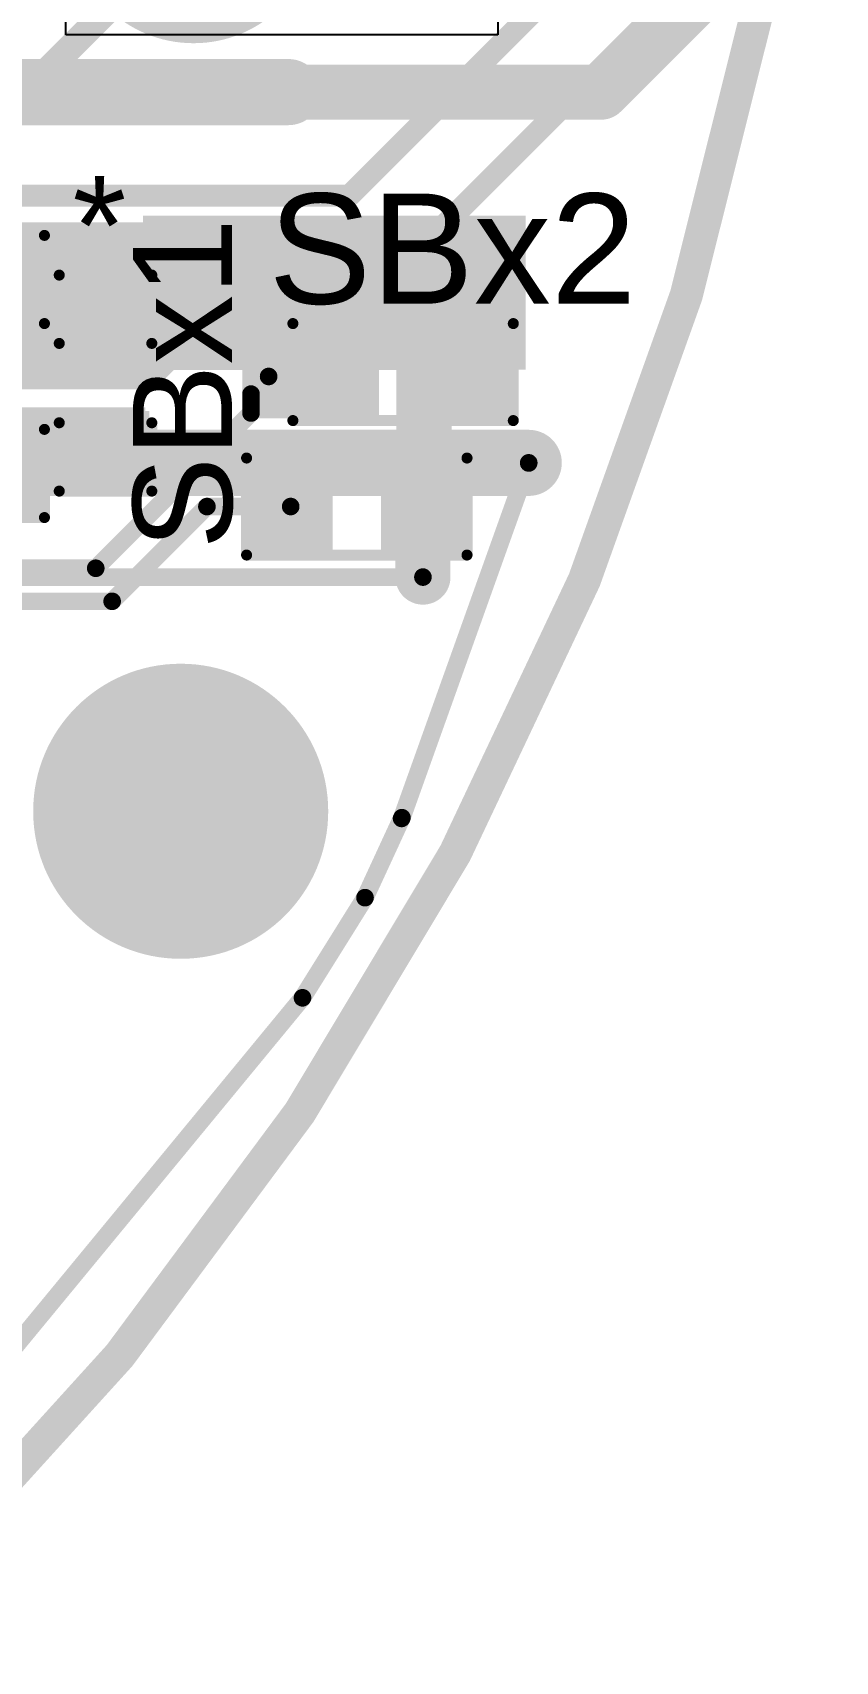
# Model space of a CAD drawing. Header units: millimetres. Extents: x -1.41 to 1.41, y -0.13 to 2.68.
# Drawn here: x 1.041 to 1.405, y 0.254 to 0.993 of the extents above; entities that cross this region are included whole.
import ezdxf

# ---------------------------------------------------------------- set-up
doc = ezdxf.new("R2010")
doc.units = ezdxf.units.MM
doc.header["$MEASUREMENT"] = 0
for name, color, linetype in [('BottomLayer', 5, 'Continuous'), ('BottomSolder', 6, 'Continuous'), ('Mechanical2', 216, 'Continuous'), ('MultiLayer', 9, 'Continuous'), ('PadHoleLayer', 156, 'Continuous'), ('TopLayer', 1, 'Continuous'), ('TopOverlay', 2, 'Continuous'), ('TopPaste', 8, 'Continuous'), ('TopSolder', 216, 'Continuous'), ('ViaHoleLayer', 16, 'Continuous')]:
    doc.layers.add(name, color=color, linetype=linetype)
doc.styles.add('Arial', font='', dxfattribs={"height": 0.2})
doc.styles.get('Arial').set_extended_font_data('Arial')

# ---------------------------------------------------------------- blocks, each defined once
blk = doc.blocks.new('B4P_VH_FB_B_LF__SN__B_6')
at = {"layer": 'BottomLayer'}
blk.add_hatch(color=5, dxfattribs=at).paths.add_polyline_path([(-0.2562991, 0.1188985), (-0.1523621, 0.1188985), (-0.1523621, 0.0149615), (-0.2562991, 0.0149615)])
h = blk.add_hatch(color=5, dxfattribs=at)
edge = h.paths.add_edge_path()
edge.add_arc((-0.0484251, 0.06693), 0.0519685, 0, 360)
h = blk.add_hatch(color=5, dxfattribs=at)
edge = h.paths.add_edge_path()
edge.add_arc((0.1074805, 0.06693), 0.0519685, 0, 360)
h = blk.add_hatch(color=5, dxfattribs=at)
edge = h.paths.add_edge_path()
edge.add_arc((0.263386, 0.06693), 0.0519685, 0, 360)
at = {"layer": 'BottomSolder'}
blk.add_hatch(color=6, dxfattribs=at).paths.add_polyline_path([(-0.2602991, 0.1228985), (-0.1483621, 0.1228985), (-0.1483621, 0.0109615), (-0.2602991, 0.0109615)])
h = blk.add_hatch(color=6, dxfattribs=at)
edge = h.paths.add_edge_path()
edge.add_arc((-0.0484251, 0.06693), 0.0559685, 0, 360)
h = blk.add_hatch(color=6, dxfattribs=at)
edge = h.paths.add_edge_path()
edge.add_arc((0.1074805, 0.06693), 0.0559685, 0, 360)
h = blk.add_hatch(color=6, dxfattribs=at)
edge = h.paths.add_edge_path()
edge.add_arc((0.263386, 0.06693), 0.0559685, 0, 360)
h = blk.add_hatch(color=6, dxfattribs=at)
edge = h.paths.add_edge_path()
edge.add_arc((-0.2633858, -0.06693), 0.004, 0, 360)
at = {"layer": 'MultiLayer'}
blk.add_hatch(color=9, dxfattribs=at).paths.add_polyline_path([(-0.2562991, 0.1188985), (-0.1523621, 0.1188985), (-0.1523621, 0.0149615), (-0.2562991, 0.0149615)])
h = blk.add_hatch(color=9, dxfattribs=at)
edge = h.paths.add_edge_path()
edge.add_arc((-0.0484251, 0.06693), 0.0519685, 0, 360)
h = blk.add_hatch(color=9, dxfattribs=at)
edge = h.paths.add_edge_path()
edge.add_arc((0.1074805, 0.06693), 0.0519685, 0, 360)
h = blk.add_hatch(color=9, dxfattribs=at)
edge = h.paths.add_edge_path()
edge.add_arc((0.263386, 0.06693), 0.0519685, 0, 360)
at = {"layer": 'PadHoleLayer'}
h = blk.add_hatch(color=156, dxfattribs=at)
edge = h.paths.add_edge_path()
edge.add_arc((-0.2043306, 0.06693), 0.0346456, 0, 360)
h = blk.add_hatch(color=156, dxfattribs=at)
edge = h.paths.add_edge_path()
edge.add_arc((-0.0484251, 0.06693), 0.0346456, 0, 360)
h = blk.add_hatch(color=156, dxfattribs=at)
edge = h.paths.add_edge_path()
edge.add_arc((0.1074805, 0.06693), 0.0346456, 0, 360)
h = blk.add_hatch(color=156, dxfattribs=at)
edge = h.paths.add_edge_path()
edge.add_arc((0.263386, 0.06693), 0.0346456, 0, 360)
h = blk.add_hatch(color=156, dxfattribs=at)
edge = h.paths.add_edge_path()
edge.add_arc((-0.2633858, -0.06693), 0.0275, 0, 360)
at = {"layer": 'TopLayer'}
blk.add_hatch(color=1, dxfattribs=at).paths.add_polyline_path([(-0.2562991, 0.1188985), (-0.1523621, 0.1188985), (-0.1523621, 0.0149615), (-0.2562991, 0.0149615)])
h = blk.add_hatch(color=1, dxfattribs=at)
edge = h.paths.add_edge_path()
edge.add_arc((-0.0484251, 0.06693), 0.0519685, 0, 360)
h = blk.add_hatch(color=1, dxfattribs=at)
edge = h.paths.add_edge_path()
edge.add_arc((0.1074805, 0.06693), 0.0519685, 0, 360)
h = blk.add_hatch(color=1, dxfattribs=at)
edge = h.paths.add_edge_path()
edge.add_arc((0.263386, 0.06693), 0.0519685, 0, 360)
at = {"layer": 'TopSolder'}
blk.add_hatch(color=216, dxfattribs=at).paths.add_polyline_path([(-0.2602991, 0.1228985), (-0.1483621, 0.1228985), (-0.1483621, 0.0109615), (-0.2602991, 0.0109615)])
h = blk.add_hatch(color=216, dxfattribs=at)
edge = h.paths.add_edge_path()
edge.add_arc((-0.0484251, 0.06693), 0.0559685, 0, 360)
h = blk.add_hatch(color=216, dxfattribs=at)
edge = h.paths.add_edge_path()
edge.add_arc((0.1074805, 0.06693), 0.0559685, 0, 360)
h = blk.add_hatch(color=216, dxfattribs=at)
edge = h.paths.add_edge_path()
edge.add_arc((0.263386, 0.06693), 0.0559685, 0, 360)
h = blk.add_hatch(color=216, dxfattribs=at)
edge = h.paths.add_edge_path()
edge.add_arc((-0.2633858, -0.06693), 0.004, 0, 360)
blk = doc.blocks.new('SOLDER_BRIDGE_22')
at = {"layer": 'TopLayer'}
for points in [[(-0.045, -0.0175), (-0.045, 0.0175), (-0.015, 0.0175), (-0.015, -0.0175)], [(0.015, -0.0175), (0.015, 0.0175), (0.045, 0.0175), (0.045, -0.0175)]]:
    blk.add_hatch(color=1, dxfattribs=at).paths.add_polyline_path(points)
at = {"layer": 'TopPaste'}
for points in [[(-0.045, -0.0175), (-0.045, 0.0175), (-0.015, 0.0175), (-0.015, -0.0175)], [(0.015, -0.0175), (0.015, 0.0175), (0.045, 0.0175), (0.045, -0.0175)]]:
    blk.add_hatch(color=8, dxfattribs=at).paths.add_polyline_path(points)
at = {"layer": 'TopSolder'}
for points in [[(-0.049, -0.0215), (-0.049, 0.0215), (-0.011, 0.0215), (-0.011, -0.0215)], [(0.011, -0.0215), (0.011, 0.0215), (0.049, 0.0215), (0.049, -0.0215)]]:
    blk.add_hatch(color=216, dxfattribs=at).paths.add_polyline_path(points)
at = {"layer": 'TopOverlay', "const_width": 0.005}
for points in [[(0.05, 0.022), (-0.05, 0.022)], [(-0.05, 0.022), (-0.05, -0.022)], [(0.05, 0.022), (0.05, -0.022)], [(0.05, -0.022), (-0.05, -0.022)]]:
    blk.add_lwpolyline(points, dxfattribs=at)
at = {"layer": 'TopOverlay', "const_width": 0.0025}
for points in [[(-0.05125, 0.022, 1), (-0.04875, 0.022, 1)], [(-0.05125, 0.022, 1), (-0.04875, 0.022, 1)], [(0.04875, 0.022, 1), (0.05125, 0.022, 1)], [(0.04875, 0.022, 1), (0.05125, 0.022, 1)], [(-0.05125, -0.022, 1), (-0.04875, -0.022, 1)], [(-0.05125, -0.022, 1), (-0.04875, -0.022, 1)], [(0.04875, -0.022, 1), (0.05125, -0.022, 1)], [(0.04875, -0.022, 1), (0.05125, -0.022, 1)]]:
    blk.add_lwpolyline(points, format="xyb", close=True, dxfattribs=at)
blk = doc.blocks.new('SOLDER_BRIDGE_23')
at = {"layer": 'TopLayer'}
for points in [[(-0.045, -0.0175), (-0.045, 0.0175), (-0.015, 0.0175), (-0.015, -0.0175)], [(0.015, -0.0175), (0.015, 0.0175), (0.045, 0.0175), (0.045, -0.0175)]]:
    blk.add_hatch(color=1, dxfattribs=at).paths.add_polyline_path(points)
at = {"layer": 'TopPaste'}
for points in [[(-0.045, -0.0175), (-0.045, 0.0175), (-0.015, 0.0175), (-0.015, -0.0175)], [(0.015, -0.0175), (0.015, 0.0175), (0.045, 0.0175), (0.045, -0.0175)]]:
    blk.add_hatch(color=8, dxfattribs=at).paths.add_polyline_path(points)
at = {"layer": 'TopSolder'}
for points in [[(-0.049, -0.0215), (-0.049, 0.0215), (-0.011, 0.0215), (-0.011, -0.0215)], [(0.011, -0.0215), (0.011, 0.0215), (0.049, 0.0215), (0.049, -0.0215)]]:
    blk.add_hatch(color=216, dxfattribs=at).paths.add_polyline_path(points)
at = {"layer": 'TopOverlay', "const_width": 0.005}
for points in [[(-0.05, 0.022), (-0.05, -0.022)], [(0.05, 0.022), (-0.05, 0.022)], [(0.05, 0.022), (0.05, -0.022)], [(0.05, -0.022), (-0.05, -0.022)]]:
    blk.add_lwpolyline(points, dxfattribs=at)
at = {"layer": 'TopOverlay', "const_width": 0.0025}
for points in [[(-0.05125, 0.022, 1), (-0.04875, 0.022, 1)], [(-0.05125, 0.022, 1), (-0.04875, 0.022, 1)], [(0.04875, 0.022, 1), (0.05125, 0.022, 1)], [(0.04875, 0.022, 1), (0.05125, 0.022, 1)], [(-0.05125, -0.022, 1), (-0.04875, -0.022, 1)], [(-0.05125, -0.022, 1), (-0.04875, -0.022, 1)], [(0.04875, -0.022, 1), (0.05125, -0.022, 1)], [(0.04875, -0.022, 1), (0.05125, -0.022, 1)]]:
    blk.add_lwpolyline(points, format="xyb", close=True, dxfattribs=at)
blk = doc.blocks.new('CAP_0603_64')
at = {"layer": 'TopLayer'}
for points in [[(-0.015, 0.0175), (-0.015, -0.0175), (-0.045, -0.0175), (-0.045, 0.0175)], [(0.045, 0.0175), (0.045, -0.0175), (0.015, -0.0175), (0.015, 0.0175)]]:
    blk.add_hatch(color=1, dxfattribs=at).paths.add_polyline_path(points)
at = {"layer": 'TopPaste'}
for points in [[(-0.015, 0.0175), (-0.015, -0.0175), (-0.045, -0.0175), (-0.045, 0.0175)], [(0.045, 0.0175), (0.045, -0.0175), (0.015, -0.0175), (0.015, 0.0175)]]:
    blk.add_hatch(color=8, dxfattribs=at).paths.add_polyline_path(points)
at = {"layer": 'TopSolder'}
for points in [[(-0.0126378, 0.0198622), (-0.0126378, -0.0198622), (-0.0473622, -0.0198622), (-0.0473622, 0.0198622)], [(0.0473622, 0.0198622), (0.0473622, -0.0198622), (0.0126378, -0.0198622), (0.0126378, 0.0198622)]]:
    blk.add_hatch(color=216, dxfattribs=at).paths.add_polyline_path(points)
at = {"layer": 'TopOverlay', "const_width": 0.005}
for points in [[(-0.049, 0.021), (-0.018, 0.021)], [(-0.049, 0.021), (-0.049, -0.021)], [(0.018, 0.021), (0.049, 0.021)], [(0.049, 0.021), (0.049, -0.021)], [(-0.049, -0.021), (-0.018, -0.021)], [(0.018, -0.021), (0.049, -0.021)]]:
    blk.add_lwpolyline(points, dxfattribs=at)
at = {"layer": 'TopOverlay', "const_width": 0.0025}
for points in [[(-0.05025, 0.021, 1), (-0.04775, 0.021, 1)], [(-0.05025, 0.021, 1), (-0.04775, 0.021, 1)], [(-0.01925, 0.021, 1), (-0.01675, 0.021, 1)], [(0.01675, 0.021, 1), (0.01925, 0.021, 1)], [(0.04775, 0.021, 1), (0.05025, 0.021, 1)], [(0.04775, 0.021, 1), (0.05025, 0.021, 1)], [(-0.05025, -0.021, 1), (-0.04775, -0.021, 1)], [(-0.05025, -0.021, 1), (-0.04775, -0.021, 1)], [(-0.01925, -0.021, 1), (-0.01675, -0.021, 1)], [(0.01675, -0.021, 1), (0.01925, -0.021, 1)], [(0.04775, -0.021, 1), (0.05025, -0.021, 1)], [(0.04775, -0.021, 1), (0.05025, -0.021, 1)]]:
    blk.add_lwpolyline(points, format="xyb", close=True, dxfattribs=at)
blk = doc.blocks.new('CAP0805_90')
at = {"layer": 'TopLayer'}
for points in [[(-0.06, 0.03), (-0.02, 0.03), (-0.02, -0.03), (-0.06, -0.03)], [(0.02, 0.03), (0.06, 0.03), (0.06, -0.03), (0.02, -0.03)]]:
    blk.add_hatch(color=1, dxfattribs=at).paths.add_polyline_path(points)
at = {"layer": 'TopPaste'}
for points in [[(-0.06, 0.03), (-0.02, 0.03), (-0.02, -0.03), (-0.06, -0.03)], [(0.02, 0.03), (0.06, 0.03), (0.06, -0.03), (0.02, -0.03)]]:
    blk.add_hatch(color=8, dxfattribs=at).paths.add_polyline_path(points)
at = {"layer": 'TopSolder'}
for points in [[(-0.0627559, 0.0327559), (-0.0172441, 0.0327559), (-0.0172441, -0.0327559), (-0.0627559, -0.0327559)], [(0.0172441, 0.0327559), (0.0627559, 0.0327559), (0.0627559, -0.0327559), (0.0172441, -0.0327559)]]:
    blk.add_hatch(color=216, dxfattribs=at).paths.add_polyline_path(points)
at = {"layer": 'TopOverlay', "const_width": 0.005}
for points in [[(-0.064, 0.034), (-0.024, 0.034)], [(-0.064, 0.034), (-0.064, -0.034)], [(0.024, 0.034), (0.064, 0.034)], [(0.064, 0.034), (0.064, -0.034)], [(-0.064, -0.034), (-0.024, -0.034)], [(0.024, -0.034), (0.064, -0.034)]]:
    blk.add_lwpolyline(points, dxfattribs=at)
at = {"layer": 'TopOverlay', "const_width": 0.0025}
for points in [[(-0.06525, 0.034, 1), (-0.06275, 0.034, 1)], [(-0.06525, 0.034, 1), (-0.06275, 0.034, 1)], [(-0.02525, 0.034, 1), (-0.02275, 0.034, 1)], [(0.02275, 0.034, 1), (0.02525, 0.034, 1)], [(0.06275, 0.034, 1), (0.06525, 0.034, 1)], [(0.06275, 0.034, 1), (0.06525, 0.034, 1)], [(-0.06525, -0.034, 1), (-0.06275, -0.034, 1)], [(-0.06525, -0.034, 1), (-0.06275, -0.034, 1)], [(-0.02525, -0.034, 1), (-0.02275, -0.034, 1)], [(0.02275, -0.034, 1), (0.02525, -0.034, 1)], [(0.06275, -0.034, 1), (0.06525, -0.034, 1)], [(0.06275, -0.034, 1), (0.06525, -0.034, 1)]]:
    blk.add_lwpolyline(points, format="xyb", close=True, dxfattribs=at)

msp = doc.modelspace()

# ---------------------------------------------------------------- hatches: boundary and pattern name
at = {"layer": 'BottomLayer'}
h = msp.add_hatch(color=5, dxfattribs=at)
edge = h.paths.add_edge_path()
edge.add_arc((1.157, 0.966), 0.011811, 0, 360)
msp.add_hatch(color=5, dxfattribs=at).paths.add_polyline_path([(1.2645485, 0.8400492), (1.2645485, 0.91), (1.0910001, 0.91), (1.0910001, 0.8400492)])
h = msp.add_hatch(color=5, dxfattribs=at)
edge = h.paths.add_edge_path()
edge.add_arc((1.062, 0.894), 0.011811, 0, 360)
h = msp.add_hatch(color=5, dxfattribs=at)
edge = h.paths.add_edge_path()
edge.add_arc((1.247, 0.869), 0.011811, 0, 360)
h = msp.add_hatch(color=5, dxfattribs=at)
edge = h.paths.add_edge_path()
edge.add_arc((1.266, 0.797811), 0.011811, 0, 360)
h = msp.add_hatch(color=5, dxfattribs=at)
edge = h.paths.add_edge_path()
edge.add_arc((1.218, 0.746), 0.011811, 0, 360)
h = msp.add_hatch(color=5, dxfattribs=at)
edge = h.paths.add_edge_path()
edge.add_arc((1.108103, 0.639764), 0.0590551, 0, 360)
at = {"layer": 'BottomSolder'}
h = msp.add_hatch(color=6, dxfattribs=at)
edge = h.paths.add_edge_path()
edge.add_arc((1.157, 0.966), 0.0059055, 0, 360)
h = msp.add_hatch(color=6, dxfattribs=at)
edge = h.paths.add_edge_path()
edge.add_arc((1.062, 0.894), 0.0059055, 0, 360)
h = msp.add_hatch(color=6, dxfattribs=at)
edge = h.paths.add_edge_path()
edge.add_arc((1.247, 0.869), 0.0059055, 0, 360)
h = msp.add_hatch(color=6, dxfattribs=at)
edge = h.paths.add_edge_path()
edge.add_arc((1.266, 0.797811), 0.0059055, 0, 360)
h = msp.add_hatch(color=6, dxfattribs=at)
edge = h.paths.add_edge_path()
edge.add_arc((1.218, 0.746), 0.0059055, 0, 360)
h = msp.add_hatch(color=6, dxfattribs=at)
edge = h.paths.add_edge_path()
edge.add_arc((1.108103, 0.639764), 0.0630551, 0, 360)
at = {"layer": 'MultiLayer'}
h = msp.add_hatch(color=9, dxfattribs=at)
edge = h.paths.add_edge_path()
edge.add_arc((1.108103, 0.639764), 0.0590551, 0, 360)
at = {"layer": 'PadHoleLayer'}
h = msp.add_hatch(color=156, dxfattribs=at)
edge = h.paths.add_edge_path()
edge.add_arc((1.108103, 0.639764), 0.0669291, 0, 360)
at = {"layer": 'TopLayer'}
h = msp.add_hatch(color=1, dxfattribs=at)
edge = h.paths.add_edge_path()
edge.add_arc((1.157, 0.966), 0.011811, 0, 360)
for points in [[(0.832, 0.85), (1.091, 0.85), (1.091, 0.907), (0.832, 0.907)], [(1.206, 0.816), (1.26, 0.816), (1.26, 0.881), (1.206, 0.881)], [(1.136, 0.818), (1.195, 0.818), (1.195, 0.859), (1.136, 0.859)], [(0.833, 0.773), (1.047, 0.773), (1.047, 0.823), (0.833, 0.823)], [(1.03, 0.788), (1.092, 0.788), (1.092, 0.823), (1.03, 0.823)]]:
    msp.add_hatch(color=1, dxfattribs=at).paths.add_polyline_path(points)
h = msp.add_hatch(color=1, dxfattribs=at)
edge = h.paths.add_edge_path()
edge.add_arc((1.062, 0.894), 0.011811, 0, 360)
h = msp.add_hatch(color=1, dxfattribs=at)
edge = h.paths.add_edge_path()
edge.add_arc((1.247, 0.869), 0.011811, 0, 360)
h = msp.add_hatch(color=1, dxfattribs=at)
edge = h.paths.add_edge_path()
edge.add_arc((1.266, 0.797811), 0.011811, 0, 360)
h = msp.add_hatch(color=1, dxfattribs=at)
edge = h.paths.add_edge_path()
edge.add_arc((1.218, 0.746), 0.011811, 0, 360)
h = msp.add_hatch(color=1, dxfattribs=at)
edge = h.paths.add_edge_path()
edge.add_arc((1.108103, 0.639764), 0.0590551, 0, 360)
at = {"layer": 'TopSolder'}
h = msp.add_hatch(color=216, dxfattribs=at)
edge = h.paths.add_edge_path()
edge.add_arc((1.157, 0.966), 0.0059055, 0, 360)
h = msp.add_hatch(color=216, dxfattribs=at)
edge = h.paths.add_edge_path()
edge.add_arc((1.062, 0.894), 0.0059055, 0, 360)
h = msp.add_hatch(color=216, dxfattribs=at)
edge = h.paths.add_edge_path()
edge.add_arc((1.247, 0.869), 0.0059055, 0, 360)
h = msp.add_hatch(color=216, dxfattribs=at)
edge = h.paths.add_edge_path()
edge.add_arc((1.266, 0.797811), 0.0059055, 0, 360)
h = msp.add_hatch(color=216, dxfattribs=at)
edge = h.paths.add_edge_path()
edge.add_arc((1.218, 0.746), 0.0059055, 0, 360)
h = msp.add_hatch(color=216, dxfattribs=at)
edge = h.paths.add_edge_path()
edge.add_arc((1.108103, 0.639764), 0.0630551, 0, 360)
at = {"layer": 'ViaHoleLayer'}
h = msp.add_hatch(color=16, dxfattribs=at)
edge = h.paths.add_edge_path()
edge.add_arc((1.157, 0.966), 0.0059055, 0, 360)
h = msp.add_hatch(color=16, dxfattribs=at)
edge = h.paths.add_edge_path()
edge.add_arc((1.062, 0.894), 0.0059055, 0, 360)
h = msp.add_hatch(color=16, dxfattribs=at)
edge = h.paths.add_edge_path()
edge.add_arc((1.247, 0.869), 0.0059055, 0, 360)
h = msp.add_hatch(color=16, dxfattribs=at)
edge = h.paths.add_edge_path()
edge.add_arc((1.266, 0.797811), 0.0059055, 0, 360)
h = msp.add_hatch(color=16, dxfattribs=at)
edge = h.paths.add_edge_path()
edge.add_arc((1.218, 0.746), 0.0059055, 0, 360)

# ---------------------------------------------------------------- linework, layer by layer
at = {"layer": 'BottomLayer'}
for p, q in [((1.252, 1.166), (1.252, 0.992)), ((1.0559999, 0.992), (1.056, 1.1179998)), ((1.252, 0.992), (1.0559999, 0.992))]:
    msp.add_line(p, q, dxfattribs=at)
for points, const_width in [([(1.004783, 0.933), (1.11593, 1.044147)], 0.012), ([(1.2989137, 0.966), (1.343, 1.0100863)], 0.025), ([(1.157, 0.966), (1.2989137, 0.966)], 0.025), ([(0.77, 0.854), (1.244, 0.854)], 0.028), ([(0.796811, 0.797811), (1.266, 0.797811)], 0.03), ([(1.036, 0.746), (1.218, 0.746)], 0.008)]:
    msp.add_lwpolyline(points, dxfattribs=dict(at, const_width=const_width))
for points, const_width in [([(1.15075, 0.966, 1), (1.16325, 0.966, 1)], 0.0125), ([(1.2926637, 0.966, 1), (1.3051637, 0.966, 1)], 0.0125), ([(1.2926637, 0.966, 1), (1.3051637, 0.966, 1)], 0.0125), ([(1.237, 0.854, 1), (1.251, 0.854, 1)], 0.014), ([(1.2585, 0.797811, 1), (1.2735, 0.797811, 1)], 0.015), ([(1.216, 0.746, 1), (1.22, 0.746, 1)], 0.004)]:
    msp.add_lwpolyline(points, format="xyb", close=True, dxfattribs=dict(at, const_width=const_width))
at = {"layer": 'Mechanical2', "const_width": 0.015}
msp.add_lwpolyline([(1.3976378, 1.279528, 1), (-1.3976378, 1.279528, 1)], format="xyb", close=True, dxfattribs=at)
at = {"layer": 'TopLayer'}
for points, const_width in [([(1.215, 0.893), (1.34, 1.018)], 0.01), ([(1.1846285, 0.919), (1.277, 1.0113715)], 0.01), ([(0.7, 0.966), (1.157, 0.966)], 0.03), ([(0.8069646, 0.919), (1.1846285, 0.919)], 0.01), ([(1.019, 0.8763715), (1.0513715, 0.8763715)], 0.04), ([(1.0941808, 0.8361808), (1.151, 0.893)], 0.01), ([(1.151, 0.893), (1.215, 0.893)], 0.01), ([(1.2185, 0.8285), (1.233, 0.843)], 0.022), ([(0.7281808, 0.8361808), (1.0941808, 0.8361808)], 0.01), ([(1.14, 0.829), (1.148, 0.837)], 0.008), ([(1.2185, 0.7845), (1.2185, 0.8285)], 0.025), ([(1.14, 0.8204437), (1.14, 0.829)], 0.008), ([(1.0695563, 0.75), (1.14, 0.8204437)], 0.008), ([(1.2084661, 0.6368373), (1.2659845, 0.7977676)], 0.008), ([(1.2659872, 0.7977752), (1.266, 0.797811)], 0.008), ([(1.266, 0.7978109), (1.266, 0.797811)], 0.008), ([(1.218, 0.746), (1.218, 0.784)], 0.025), ([(1.2185, 0.7845), (1.219, 0.784)], 0.018), ([(1.077, 0.735), (1.12, 0.778)], 0.008), ([(1.12, 0.778), (1.158, 0.778)], 0.008), ([(0.981, 0.75), (1.0695563, 0.75)], 0.008), ([(1.004, 0.735), (1.077, 0.735)], 0.008), ([(1.1917308, 0.600569), (1.208317, 0.6365141)], 0.008), ([(1.208317, 0.6365141), (1.2084661, 0.6368373)], 0.008), ([(1.163358, 0.5551353), (1.1917308, 0.600569)], 0.008), ([(1.0317114, 0.3954136), (1.163358, 0.5551353)], 0.008)]:
    msp.add_lwpolyline(points, dxfattribs=dict(at, const_width=const_width))
for points, const_width in [([(1.1495, 0.966, 1), (1.1645, 0.966, 1)], 0.015), ([(1.1821285, 0.919, 1), (1.1871285, 0.919, 1)], 0.005), ([(1.1821285, 0.919, 1), (1.1871285, 0.919, 1)], 0.005), ([(1.0413715, 0.8763715, 1), (1.0613715, 0.8763715, 1)], 0.02), ([(1.1485, 0.893, 1), (1.1535, 0.893, 1)], 0.005), ([(1.1485, 0.893, 1), (1.1535, 0.893, 1)], 0.005), ([(1.2125, 0.893, 1), (1.2175, 0.893, 1)], 0.005), ([(1.2125, 0.893, 1), (1.2175, 0.893, 1)], 0.005), ([(1.2275, 0.843, 1), (1.2385, 0.843, 1)], 0.011), ([(1.0916808, 0.8361808, 1), (1.0966808, 0.8361808, 1)], 0.005), ([(1.0916808, 0.8361808, 1), (1.0966808, 0.8361808, 1)], 0.005), ([(1.146, 0.837, 1), (1.15, 0.837, 1)], 0.004), ([(1.21225, 0.8285, 1), (1.22475, 0.8285, 1)], 0.0125), ([(1.213, 0.8285, 1), (1.224, 0.8285, 1)], 0.011), ([(1.138, 0.829, 1), (1.142, 0.829, 1)], 0.004), ([(1.138, 0.829, 1), (1.142, 0.829, 1)], 0.004), ([(1.138, 0.8204437, 1), (1.142, 0.8204437, 1)], 0.004), ([(1.138, 0.8204437, 1), (1.142, 0.8204437, 1)], 0.004), ([(1.2639845, 0.7977676, 1), (1.2679845, 0.7977676, 1)], 0.004), ([(1.2639845, 0.7977676, 1), (1.2679845, 0.7977676, 1)], 0.004), ([(1.2639872, 0.7977752, 1), (1.2679872, 0.7977752, 1)], 0.004), ([(1.2639872, 0.7977752, 1), (1.2679872, 0.7977752, 1)], 0.004), ([(1.264, 0.797811, 1), (1.268, 0.797811, 1)], 0.004), ([(1.264, 0.797811, 1), (1.268, 0.797811, 1)], 0.004), ([(1.264, 0.7978109, 1), (1.268, 0.7978109, 1)], 0.004), ([(1.21175, 0.784, 1), (1.22425, 0.784, 1)], 0.0125), ([(1.21225, 0.7845, 1), (1.22475, 0.7845, 1)], 0.0125), ([(1.214, 0.7845, 1), (1.223, 0.7845, 1)], 0.009), ([(1.2145, 0.784, 1), (1.2235, 0.784, 1)], 0.009), ([(1.118, 0.778, 1), (1.122, 0.778, 1)], 0.004), ([(1.118, 0.778, 1), (1.122, 0.778, 1)], 0.004), ([(1.156, 0.778, 1), (1.16, 0.778, 1)], 0.004), ([(1.0675563, 0.75, 1), (1.0715563, 0.75, 1)], 0.004), ([(1.0675563, 0.75, 1), (1.0715563, 0.75, 1)], 0.004), ([(1.21175, 0.746, 1), (1.22425, 0.746, 1)], 0.0125), ([(1.075, 0.735, 1), (1.079, 0.735, 1)], 0.004), ([(1.075, 0.735, 1), (1.079, 0.735, 1)], 0.004), ([(1.206317, 0.6365141, 1), (1.210317, 0.6365141, 1)], 0.004), ([(1.206317, 0.6365141, 1), (1.210317, 0.6365141, 1)], 0.004), ([(1.2064661, 0.6368373, 1), (1.2104661, 0.6368373, 1)], 0.004), ([(1.2064661, 0.6368373, 1), (1.2104661, 0.6368373, 1)], 0.004), ([(1.1897308, 0.600569, 1), (1.1937308, 0.600569, 1)], 0.004), ([(1.1897308, 0.600569, 1), (1.1937308, 0.600569, 1)], 0.004), ([(1.161358, 0.5551353, 1), (1.165358, 0.5551353, 1)], 0.004), ([(1.161358, 0.5551353, 1), (1.165358, 0.5551353, 1)], 0.004)]:
    msp.add_lwpolyline(points, format="xyb", close=True, dxfattribs=dict(at, const_width=const_width))
at = {"layer": 'TopLayer', "const_width": 0.008}
msp.add_lwpolyline([(1.2659872, 0.7977752, -0.0002520331385278832), (1.2659845, 0.7977676)], format="xyb", dxfattribs=at)

# ---------------------------------------------------------------- block references
for name, p, rotation in [('B4P_VH_FB_B_LF__SN__B_6', (1.047, 1.307533), 270), ('CAP0805_90', (1.0122849, 0.837), 90), ('CAP_0603_64', (1.074, 0.834), 90), ('SOLDER_BRIDGE_22', (1.209, 0.839), 180), ('SOLDER_BRIDGE_23', (1.188, 0.778), 180)]:
    msp.add_blockref(name, p, dxfattribs=dict(rotation=rotation))

# ---------------------------------------------------------------- texts
at = {"layer": 'TopOverlay', "style": 'Arial'}
for s, rotation, p in [('*', 360, (1.059, 0.883)), ('SBx1', 90, (1.1313992, 0.7585977))]:
    msp.add_text(s, height=0.045, rotation=rotation, dxfattribs=at).set_placement(p)
msp.add_text('SBx2', height=0.05, dxfattribs=at).set_placement((1.1479296, 0.8699936))

doc.saveas('drawing.dxf')
